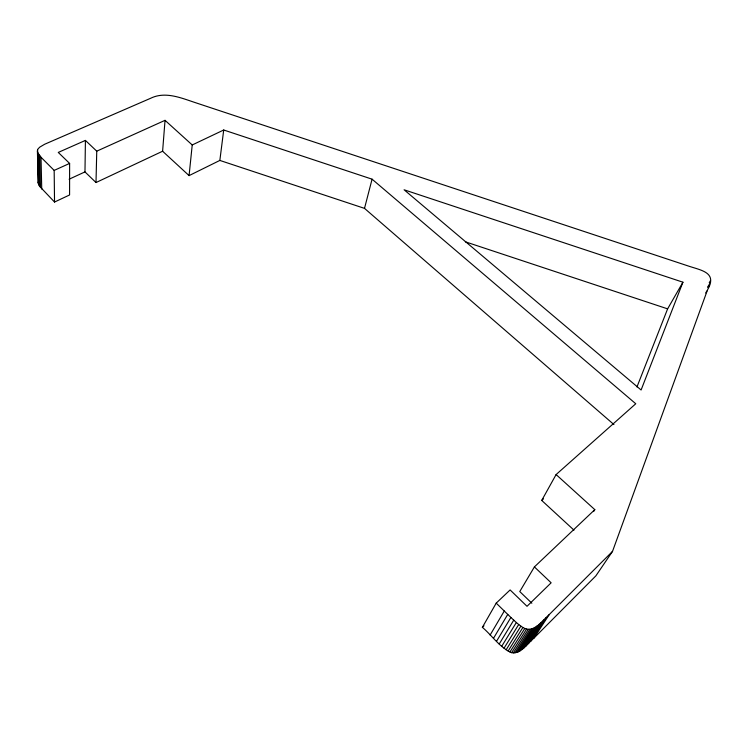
<?xml version="1.0" encoding="UTF-8"?>
<svg xmlns="http://www.w3.org/2000/svg" width="748" height="748" viewBox="0 0 748 748"><rect width="100%" height="100%" fill="white"/><g stroke="black" fill="none" stroke-linecap="round" stroke-linejoin="round"><path stroke-width="1.12" d="M96.754 151.171L165.037 120.334L162.606 151.227L96.006 182.54L96.754 151.171L85.422 140.409L58.26 152.424L69.62 163.419L69.583 194.966L54.539 202.035L39.522 186.215L38.213 182.802L37.4 150.974L37.952 149.03L39.7 147.178L44.646 144.252L150.507 98.334C165.261 91.004 181.268 98.025 195.583 102.719L689.469 266.391C702.699 270.636 717.351 273.048 707.449 290.046L612.519 551.379L595.857 575.876L533.754 638.306C527.218 643.663 521.309 654.098 511.604 652.686C499.627 647.441 492.119 635.576 482.367 627.329L496.214 603.122L510.117 589.938L527.022 606.301L551.136 582.804L534.409 566.909L594.81 509.64L556.101 474.569L635.763 403.752L372.074 179.174L223.717 130.002L192.227 144.962L189.076 175.612L219.847 160.427L364.51 208.374L613.93 424.565M96.006 182.54L84.973 171.9L85.422 140.409M38.213 182.802L38.344 181.811M219.847 160.427L223.717 130.002M364.51 208.374L372.074 179.174M682.933 282.202L641.101 389.998L404.098 189.786L682.933 282.202L667.618 308.859L636.959 386.959M573.968 530.136L541.72 500.431L556.101 474.569M490.127 635.043L504.274 611.013L496.214 603.122M534.409 566.909L519.767 591.556L531.847 603.215M493.465 638.353L507.742 614.407L504.274 611.013M709.235 282.697L710.413 280.734M707.832 286.811L709.6 283.866M707.814 287.671L708.992 285.708M705.682 292.992L706.86 291.028M496.494 641.326L510.893 617.455L507.742 614.407M499.243 643.963L513.745 620.148L510.893 617.455M501.74 646.263L516.344 622.504L513.745 620.148M504.021 648.217L518.71 624.505L516.344 622.504M506.115 649.844L520.889 626.17L518.71 624.505M593.603 511.576L594.81 509.64M508.06 651.125L522.899 627.488C533.614 634.052 542.235 620.616 549.256 614.557L612.519 551.379M509.874 652.078L524.778 628.46M511.604 652.686L526.564 629.096M513.268 652.976L528.294 629.395M514.914 652.929L529.986 629.358M516.569 652.555L531.678 628.993M518.252 651.863L533.418 628.292M520.01 650.854L535.213 627.263M521.87 649.526L537.12 625.917M523.862 647.88L539.149 624.262M526.012 645.935L541.356 622.28M528.359 643.682L543.749 620.008M530.93 641.139L546.377 617.427M533.754 638.306L549.256 614.557M482.367 627.329L483.965 625.795M541.72 500.431L543.441 498.879M69.106 179.211L84.973 171.9M54.539 202.035L54.165 170.404L69.62 163.419M465.359 241.81L667.618 308.859M520.889 626.17L522.899 627.488M165.037 120.334L192.227 144.962M162.606 151.227L189.076 175.612M37.4 150.974L38.008 153.172L41.018 157.267L54.165 170.404M38.008 153.172L38.812 184.98M37.531 149.983L38.372 183.849M39.738 155.762L40.495 187.561M38.737 154.406L39.522 186.215M38.354 164.943L38.522 171.769M41.018 157.267L41.738 189.048"/></g></svg>
